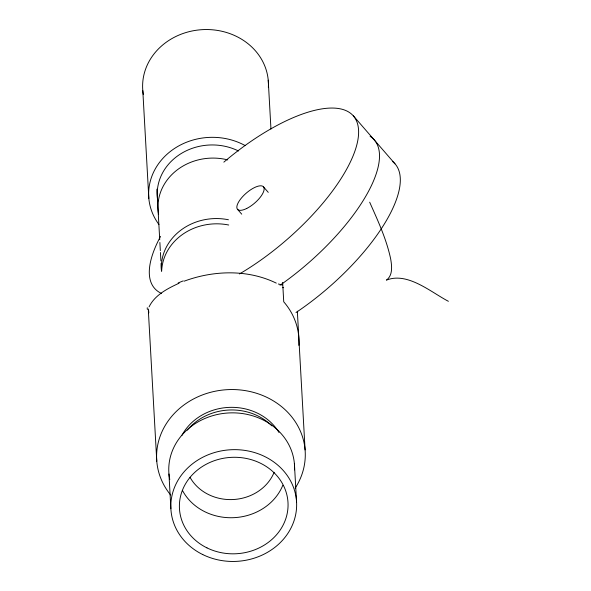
<?xml version="1.0" encoding="UTF-8"?>
<svg xmlns="http://www.w3.org/2000/svg" width="591" height="591" viewBox="0 0 591 591"><rect width="100%" height="100%" fill="white"/><g stroke="black" fill="none" stroke-linecap="round" stroke-linejoin="round"><path stroke-width="0.89" d="M148.829 312.853L148.467 309.027M149.072 306.869C154.872 294.961 167.608 288.511 179.103 283.2M184.156 281.176C213.528 270.286 247.688 269.186 276.278 283.111M281.966 284.877L278.331 284.005M448.392 301.299C430.817 292.117 407.517 271.683 386.418 280.127C393.037 275.288 391.863 265.891 390.651 258.828C386.448 239.052 377.841 220.576 369.678 202.196M353.359 115.836L394.987 163.818M263.453 186.822L268.255 192.356M237.523 209.317L241.719 214.156M297.339 311.206L305.096 449.928M294.384 463.514L296.586 502.372M282.653 282.535L283.732 301.794A74.377 66.037 -3.2 0 1 298.854 345.38M268.233 80.199L270.959 129.023M156.896 189.164L159.725 239.724M159.873 242.458L160.331 250.673M160.434 252.497L160.907 260.867M161.048 263.453L161.469 270.974A54.357 48.255 -3.2 0 1 228.422 219.756M142.808 90.674L148.836 198.458M148.341 310.467L156.778 461.276M168.96 473.982L170.873 508.733M161.646 271.269A54.357 48.255 -3.2 0 1 228.717 225.016M158.617 214.57A54.357 48.255 -3.2 0 1 227.742 159.902M370.106 136.292A131.594 49.91 -40.9 0 1 280.045 285.217M223.841 162.148A131.594 49.91 -40.9 0 1 358.294 127.346A131.594 49.91 -40.9 0 1 239.458 273.951M161.594 293.476A131.594 49.91 -40.9 0 1 160.545 236.393M392.402 161.35A131.594 49.91 -40.9 0 1 295.98 312.558M158.935 224.491A62.934 55.879 -3.2 0 1 166.655 154.591A62.934 55.879 -3.2 0 1 245.073 145.526M157.834 201.162A54.357 48.255 -3.2 0 1 180.787 153.793A54.357 48.255 -3.2 0 1 238.505 150.993M143.332 94.626A62.934 55.879 -3.2 0 1 202.248 29.653A62.934 55.879 -3.2 0 1 268.366 87.372M187.288 430.174A54.357 48.255 -3.2 0 1 271.823 425.808M169.78 479.515A62.934 55.879 -3.2 0 1 227.062 413.057A62.934 55.879 -3.2 0 1 294.554 469.889M282.793 485.314A54.357 48.255 -3.2 0 1 234.147 517.657A54.357 48.255 -3.2 0 1 182.493 490.5M274.143 472.298A45.773 40.639 -3.2 0 1 233.585 499.506A45.773 40.639 -3.2 0 1 190.029 477.314M170.681 495.022A74.377 66.037 -3.2 0 1 179.472 408.536A74.377 66.037 -3.2 0 1 276.994 403.202A74.377 66.037 -3.2 0 1 295.108 488.218M181.821 435.537A54.357 48.255 -3.2 0 1 229.7 407.362A54.357 48.255 -3.2 0 1 278.945 432.435M282.52 283.133A11.606 3.021 55.4 0 1 281.988 284.914M283.65 287.654A41.215 5.112 33.4 0 1 282.653 287.61M178.157 282.978A67.418 22.31 -8.1 0 1 183.247 280.888M147.41 309.536A154.103 27.326 -26.4 0 1 147.255 307.726M246.757 208.446A17.161 6.508 -40.9 0 0 263.726 187.199A17.161 6.508 -40.9 0 0 240.988 198.561A17.161 6.508 -40.9 0 0 246.757 208.446M202.772 554.58A62.934 55.879 -3.2 0 0 296.645 504.3A62.934 55.879 -3.2 0 0 201.775 457.781A62.934 55.879 -3.2 0 0 202.772 554.58M206.99 547.894A54.357 48.255 -3.2 0 0 288.061 504.47A54.357 48.255 -3.2 0 0 206.133 464.297A54.357 48.255 -3.2 0 0 206.99 547.894"/></g></svg>
